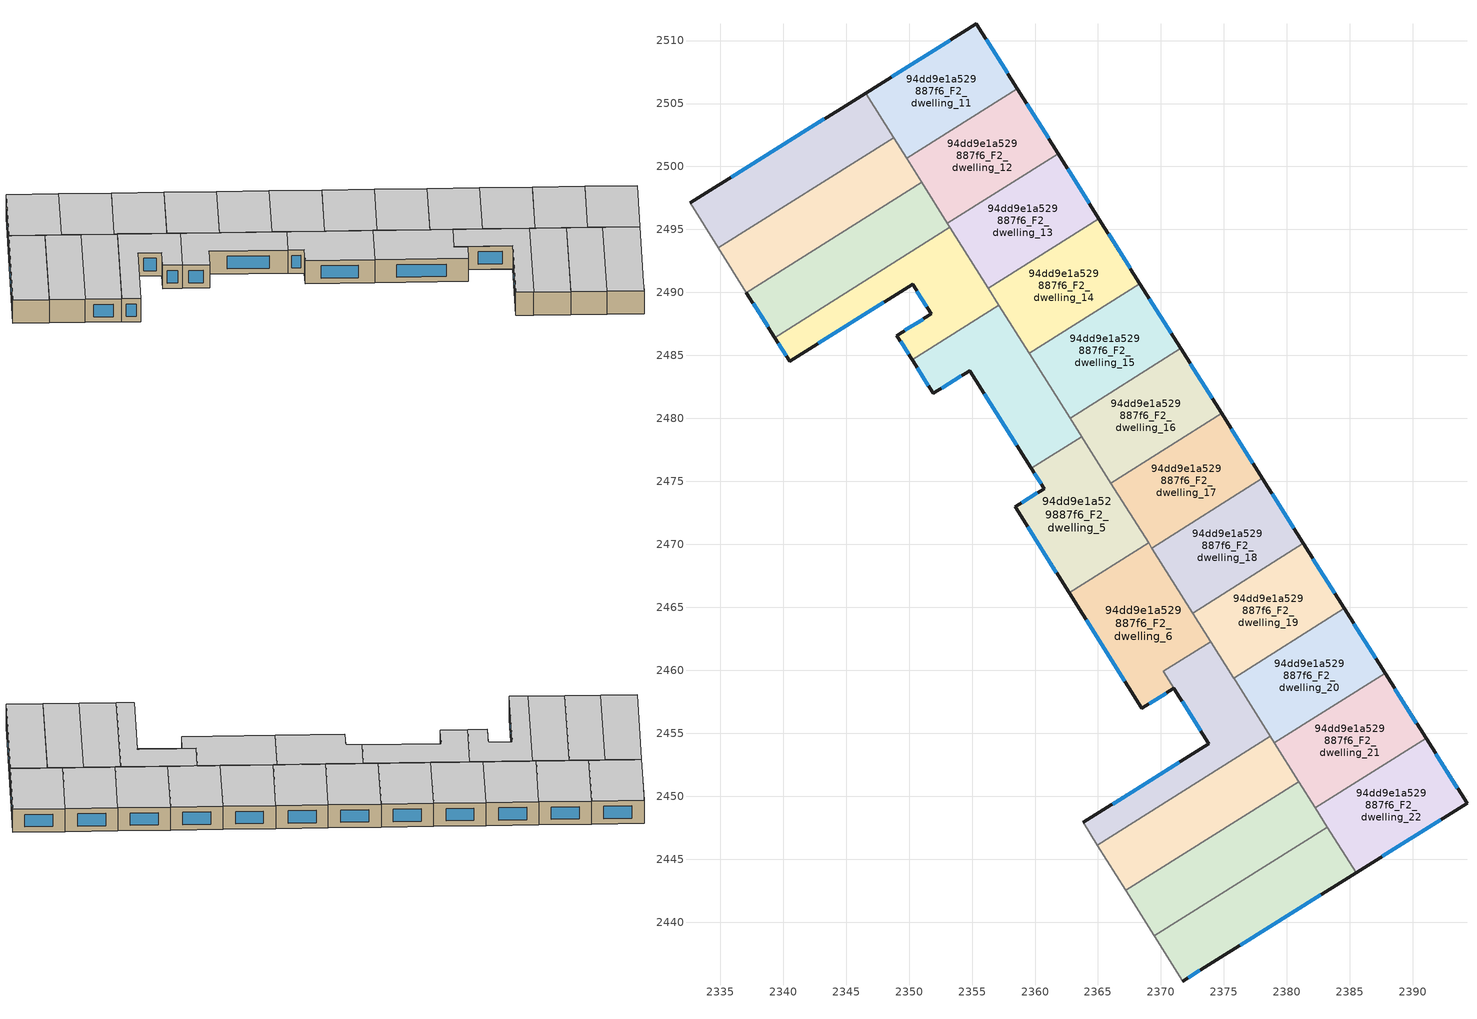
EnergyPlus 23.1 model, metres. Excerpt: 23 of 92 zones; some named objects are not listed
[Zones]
94dd9e1a529887f6_F2_dwelling_0
 floor to 94dd9e1a529887f6_F1_dwelling_0 (EU_floor_Construction): 2346.55,2505.82 2348.77,2502.29 2334.86,2493.53 2332.61,2497.11 z6
 wall outside (EU_wall_Construction): 2346.55,2505.82 2332.61,2497.11 z6:9
 wall to 94dd9e1a529887f6_F2_dwelling_1 (EU_wall_Construction): 2334.86,2493.53 2348.77,2502.29 z6:9
 wall adiabatic (EU_wall_Construction): 2332.61,2497.11 2334.86,2493.53 z6:9
 wall to 94dd9e1a529887f6_F2_dwelling_11 (EU_wall_Construction): 2348.77,2502.29 2346.55,2505.82 z6:9
 window (EU_Window_Construction): 2343.27,2503.77 2335.88,2499.15 z6.7:8.3
 ceiling to 94dd9e1a529887f6_F3_dwelling_0 (EU_floor_Construction): 2348.77,2502.29 2346.55,2505.82 2332.61,2497.11 2334.86,2493.53 z9
94dd9e1a529887f6_F2_dwelling_1
 floor to 94dd9e1a529887f6_F1_dwelling_1 (EU_floor_Construction): 2348.77,2502.29 2351.01,2498.73 2337.09,2489.98 2334.86,2493.53 z6
 wall to 94dd9e1a529887f6_F2_dwelling_2 (EU_wall_Construction): 2337.09,2489.98 2351.01,2498.73 z6:9
 wall adiabatic (EU_wall_Construction): 2334.86,2493.53 2337.09,2489.98 z6:9
 wall to 94dd9e1a529887f6_F2_dwelling_12 (EU_wall_Construction): 2351.01,2498.73 2349.8,2500.65 z6:9
 wall to 94dd9e1a529887f6_F2_dwelling_11 (EU_wall_Construction): 2349.8,2500.65 2348.77,2502.28 z6:9
 ceiling to 94dd9e1a529887f6_F3_dwelling_1 (EU_floor_Construction): 2351.01,2498.73 2348.77,2502.29 2334.86,2493.53 2337.09,2489.98 z9
94dd9e1a529887f6_F2_dwelling_10
 floor to 94dd9e1a529887f6_F1_dwelling_10 (EU_floor_Construction): 2383.21,2447.55 2385.49,2443.93 2373.47,2436.43 2371.74,2435.32 2369.48,2438.92 z6
 wall outside (EU_wall_Construction): 2371.74,2435.32 2373.47,2436.43 2385.49,2443.93 z6:9
 wall adiabatic (EU_wall_Construction): 2369.48,2438.92 2371.74,2435.32 z6:9
 wall to 94dd9e1a529887f6_F2_dwelling_9 (EU_wall_Construction): 2383.21,2447.55 2369.48,2438.92 z6:9
 wall to 94dd9e1a529887f6_F2_dwelling_22 (EU_wall_Construction): 2385.49,2443.93 2383.21,2447.55 z6:9
 window (EU_Window_Construction): 2376.29,2438.19 2382.67,2442.17 / 2372.15,2435.58 2373.07,2436.17 z6.7:8.3
 ceiling to 94dd9e1a529887f6_F3_dwelling_10 (EU_floor_Construction): 2385.49,2443.93 2383.21,2447.55 2369.48,2438.92 2371.74,2435.32 2373.47,2436.43 z9
94dd9e1a529887f6_F2_dwelling_11
 floor to 94dd9e1a529887f6_F1_dwelling_11 (EU_floor_Construction): 2355.35,2511.32 2358.59,2506.18 2349.8,2500.65 2346.55,2505.82 z6
 wall outside (EU_wall_Construction): 2358.59,2506.18 2355.35,2511.32 2346.55,2505.82 z6:9
 wall to 94dd9e1a529887f6_F2_dwelling_12 (EU_wall_Construction): 2349.8,2500.65 2358.59,2506.18 z6:9
 window (EU_Window_Construction): 2353.28,2510.03 2348.61,2507.11 / 2357.83,2507.39 2356.11,2510.11 z6.7:8.3
 ceiling to 94dd9e1a529887f6_F3_dwelling_11 (EU_floor_Construction): 2358.59,2506.18 2355.35,2511.32 2346.55,2505.82 2349.8,2500.65 z9
94dd9e1a529887f6_F2_dwelling_12
 floor to 94dd9e1a529887f6_F1_dwelling_12 (EU_floor_Construction): 2358.59,2506.18 2361.83,2501.02 2353.04,2495.49 2349.8,2500.65 z6
 wall outside (EU_wall_Construction): 2361.83,2501.02 2358.59,2506.18 z6:9
 wall to 94dd9e1a529887f6_F2_dwelling_13 (EU_wall_Construction): 2353.04,2495.49 2361.83,2501.02 z6:9
 wall to 94dd9e1a529887f6_F2_dwelling_2 (EU_wall_Construction): 2351.01,2498.73 2353.05,2495.49 z6:9
 window (EU_Window_Construction): 2361.07,2502.23 2359.35,2504.97 z6.7:8.3
 ceiling to 94dd9e1a529887f6_F3_dwelling_12 (EU_floor_Construction): 2361.83,2501.02 2358.59,2506.18 2349.8,2500.65 2353.04,2495.49 z9
94dd9e1a529887f6_F2_dwelling_13
 floor to 94dd9e1a529887f6_F1_dwelling_13 (EU_floor_Construction): 2361.83,2501.02 2365.08,2495.86 2356.29,2490.33 2353.04,2495.49 z6
 wall outside (EU_wall_Construction): 2365.08,2495.86 2361.83,2501.02 z6:9
 wall to 94dd9e1a529887f6_F2_dwelling_14 (EU_wall_Construction): 2356.29,2490.33 2365.08,2495.86 z6:9
 wall to 94dd9e1a529887f6_F2_dwelling_3 (EU_wall_Construction): 2353.24,2495.18 2356.29,2490.33 z6:9
 wall to 94dd9e1a529887f6_F2_dwelling_2 (EU_wall_Construction): 2353.05,2495.49 2353.24,2495.18 z6:9
 window (EU_Window_Construction): 2364.32,2497.07 2362.6,2499.81 z6.7:8.3
 ceiling to 94dd9e1a529887f6_F3_dwelling_13 (EU_floor_Construction): 2365.08,2495.86 2361.83,2501.02 2353.04,2495.49 2356.29,2490.33 z9
94dd9e1a529887f6_F2_dwelling_14
 floor to 94dd9e1a529887f6_F1_dwelling_14 (EU_floor_Construction): 2365.08,2495.86 2368.32,2490.71 2359.54,2485.17 2356.29,2490.33 z6
 wall outside (EU_wall_Construction): 2368.32,2490.71 2365.08,2495.86 z6:9
 wall to 94dd9e1a529887f6_F2_dwelling_15 (EU_wall_Construction): 2359.54,2485.17 2368.32,2490.71 z6:9
 wall to 94dd9e1a529887f6_F2_dwelling_4 (EU_wall_Construction): 2357.14,2488.99 2359.54,2485.17 z6:9
 wall to 94dd9e1a529887f6_F2_dwelling_3 (EU_wall_Construction): 2356.29,2490.33 2357.14,2488.99 z6:9
 window (EU_Window_Construction): 2367.56,2491.92 2365.84,2494.65 z6.7:8.3
 ceiling to 94dd9e1a529887f6_F3_dwelling_14 (EU_floor_Construction): 2368.32,2490.71 2365.08,2495.86 2356.29,2490.33 2359.54,2485.17 z9
94dd9e1a529887f6_F2_dwelling_15
 floor to 94dd9e1a529887f6_F1_dwelling_15 (EU_floor_Construction): 2368.32,2490.71 2371.57,2485.55 2362.78,2480.02 2359.54,2485.17 z6
 wall outside (EU_wall_Construction): 2371.57,2485.55 2368.32,2490.71 z6:9
 wall to 94dd9e1a529887f6_F2_dwelling_16 (EU_wall_Construction): 2362.78,2480.02 2371.57,2485.55 z6:9
 wall to 94dd9e1a529887f6_F2_dwelling_4 (EU_wall_Construction): 2359.54,2485.17 2362.78,2480.02 z6:9
 window (EU_Window_Construction): 2370.81,2486.76 2369.09,2489.5 z6.7:8.3
 ceiling to 94dd9e1a529887f6_F3_dwelling_15 (EU_floor_Construction): 2371.57,2485.55 2368.32,2490.71 2359.54,2485.17 2362.78,2480.02 z9
94dd9e1a529887f6_F2_dwelling_16
 floor to 94dd9e1a529887f6_F1_dwelling_16 (EU_floor_Construction): 2371.57,2485.55 2374.82,2480.39 2366.03,2474.86 2362.78,2480.02 z6
 wall outside (EU_wall_Construction): 2374.82,2480.39 2371.57,2485.55 z6:9
 wall to 94dd9e1a529887f6_F2_dwelling_17 (EU_wall_Construction): 2366.03,2474.86 2374.82,2480.39 z6:9
 wall to 94dd9e1a529887f6_F2_dwelling_5 (EU_wall_Construction): 2363.7,2478.55 2366.03,2474.86 z6:9
 wall to 94dd9e1a529887f6_F2_dwelling_4 (EU_wall_Construction): 2362.78,2480.02 2363.7,2478.55 z6:9
 window (EU_Window_Construction): 2374.05,2481.6 2372.33,2484.34 z6.7:8.3
 ceiling to 94dd9e1a529887f6_F3_dwelling_16 (EU_floor_Construction): 2374.82,2480.39 2371.57,2485.55 2362.78,2480.02 2366.03,2474.86 z9
94dd9e1a529887f6_F2_dwelling_17
 floor to 94dd9e1a529887f6_F1_dwelling_17 (EU_floor_Construction): 2374.82,2480.39 2378.06,2475.23 2369.27,2469.7 2366.03,2474.86 z6
 wall outside (EU_wall_Construction): 2378.06,2475.23 2374.82,2480.39 z6:9
 wall to 94dd9e1a529887f6_F2_dwelling_18 (EU_wall_Construction): 2369.27,2469.7 2378.06,2475.23 z6:9
 wall to 94dd9e1a529887f6_F2_dwelling_6 (EU_wall_Construction): 2369.01,2470.12 2369.27,2469.7 z6:9
 wall to 94dd9e1a529887f6_F2_dwelling_5 (EU_wall_Construction): 2366.03,2474.86 2369.01,2470.12 z6:9
 window (EU_Window_Construction): 2377.3,2476.44 2375.58,2479.18 z6.7:8.3
 ceiling to 94dd9e1a529887f6_F3_dwelling_17 (EU_floor_Construction): 2378.06,2475.23 2374.82,2480.39 2366.03,2474.86 2369.27,2469.7 z9
94dd9e1a529887f6_F2_dwelling_18
 floor to 94dd9e1a529887f6_F1_dwelling_18 (EU_floor_Construction): 2378.06,2475.23 2381.31,2470.08 2372.52,2464.55 2369.27,2469.7 z6
 wall outside (EU_wall_Construction): 2381.31,2470.08 2378.06,2475.23 z6:9
 wall to 94dd9e1a529887f6_F2_dwelling_19 (EU_wall_Construction): 2372.52,2464.55 2381.31,2470.08 z6:9
 wall to 94dd9e1a529887f6_F2_dwelling_6 (EU_wall_Construction): 2369.27,2469.7 2372.52,2464.55 z6:9
 window (EU_Window_Construction): 2380.54,2471.29 2378.82,2474.02 z6.7:8.3
 ceiling to 94dd9e1a529887f6_F3_dwelling_18 (EU_floor_Construction): 2381.31,2470.08 2378.06,2475.23 2369.27,2469.7 2372.52,2464.55 z9
94dd9e1a529887f6_F2_dwelling_19
 floor to 94dd9e1a529887f6_F1_dwelling_19 (EU_floor_Construction): 2381.31,2470.08 2384.55,2464.92 2375.76,2459.39 2372.52,2464.55 z6
 wall outside (EU_wall_Construction): 2384.55,2464.92 2381.31,2470.08 z6:9
 wall to 94dd9e1a529887f6_F2_dwelling_20 (EU_wall_Construction): 2375.76,2459.39 2384.55,2464.92 z6:9
 wall to 94dd9e1a529887f6_F2_dwelling_7 (EU_wall_Construction): 2373.95,2462.27 2375.76,2459.39 z6:9
 wall to 94dd9e1a529887f6_F2_dwelling_6 (EU_wall_Construction): 2372.52,2464.55 2373.95,2462.27 z6:9
 window (EU_Window_Construction): 2383.79,2466.13 2382.07,2468.87 z6.7:8.3
 ceiling to 94dd9e1a529887f6_F3_dwelling_19 (EU_floor_Construction): 2384.55,2464.92 2381.31,2470.08 2372.52,2464.55 2375.76,2459.39 z9
94dd9e1a529887f6_F2_dwelling_2
 floor to 94dd9e1a529887f6_F1_dwelling_2 (EU_floor_Construction): 2351.01,2498.73 2353.24,2495.18 2339.33,2486.42 2337.09,2489.98 z6
 wall outside (EU_wall_Construction): 2337.09,2489.98 2339.33,2486.42 z6:9
 wall to 94dd9e1a529887f6_F2_dwelling_3 (EU_wall_Construction): 2339.33,2486.42 2353.24,2495.18 z6:9
 window (EU_Window_Construction): 2337.62,2489.14 2338.8,2487.26 z6.7:8.3
 ceiling to 94dd9e1a529887f6_F3_dwelling_2 (EU_floor_Construction): 2353.24,2495.18 2351.01,2498.73 2337.09,2489.98 2339.33,2486.42 z9
94dd9e1a529887f6_F2_dwelling_20
 floor to 94dd9e1a529887f6_F1_dwelling_20 (EU_floor_Construction): 2384.55,2464.92 2387.8,2459.76 2379.01,2454.23 2375.76,2459.39 z6
 wall outside (EU_wall_Construction): 2387.8,2459.76 2384.55,2464.92 z6:9
 wall to 94dd9e1a529887f6_F2_dwelling_21 (EU_wall_Construction): 2379.01,2454.23 2387.8,2459.76 z6:9
 wall to 94dd9e1a529887f6_F2_dwelling_8 (EU_wall_Construction): 2378.68,2454.76 2379.01,2454.23 z6:9
 wall to 94dd9e1a529887f6_F2_dwelling_7 (EU_wall_Construction): 2375.76,2459.39 2378.68,2454.76 z6:9
 window (EU_Window_Construction): 2387.03,2460.97 2385.31,2463.71 z6.7:8.3
 ceiling to 94dd9e1a529887f6_F3_dwelling_20 (EU_floor_Construction): 2387.8,2459.76 2384.55,2464.92 2375.76,2459.39 2379.01,2454.23 z9
94dd9e1a529887f6_F2_dwelling_21
 floor to 94dd9e1a529887f6_F1_dwelling_21 (EU_floor_Construction): 2387.8,2459.76 2391.04,2454.61 2382.25,2449.07 2379.01,2454.23 z6
 wall outside (EU_wall_Construction): 2391.04,2454.61 2387.8,2459.76 z6:9
 wall to 94dd9e1a529887f6_F2_dwelling_22 (EU_wall_Construction): 2382.25,2449.07 2391.04,2454.61 z6:9
 wall to 94dd9e1a529887f6_F2_dwelling_9 (EU_wall_Construction): 2380.94,2451.16 2382.25,2449.07 z6:9
 wall to 94dd9e1a529887f6_F2_dwelling_8 (EU_wall_Construction): 2379.01,2454.23 2380.94,2451.16 z6:9
 window (EU_Window_Construction): 2390.28,2455.82 2388.56,2458.55 z6.7:8.3
 ceiling to 94dd9e1a529887f6_F3_dwelling_21 (EU_floor_Construction): 2391.04,2454.61 2387.8,2459.76 2379.01,2454.23 2382.25,2449.07 z9
94dd9e1a529887f6_F2_dwelling_22
 floor to 94dd9e1a529887f6_F1_dwelling_22 (EU_floor_Construction): 2391.04,2454.61 2394.3,2449.43 2385.49,2443.93 2382.25,2449.07 z6
 wall outside (EU_wall_Construction): 2385.49,2443.93 2394.3,2449.43 2391.04,2454.61 z6:9
 wall to 94dd9e1a529887f6_F2_dwelling_9 (EU_wall_Construction): 2382.25,2449.07 2383.21,2447.55 z6:9
 window (EU_Window_Construction): 2393.53,2450.65 2391.81,2453.39 / 2387.56,2445.22 2392.23,2448.14 z6.7:8.3
 ceiling to 94dd9e1a529887f6_F3_dwelling_22 (EU_floor_Construction): 2394.3,2449.43 2391.04,2454.61 2382.25,2449.07 2385.49,2443.93 z9
94dd9e1a529887f6_F2_dwelling_3
 floor to 94dd9e1a529887f6_F1_dwelling_3 (EU_floor_Construction): 2353.24,2495.18 2357.14,2488.99 2350.25,2484.66 2349.04,2486.58 2351.76,2488.29 2350.28,2490.65 2340.51,2484.54 2339.33,2486.42 z6
 wall outside (EU_wall_Construction): 2339.33,2486.42 2340.51,2484.54 2350.28,2490.65 2351.76,2488.29 2349.04,2486.58 2350.25,2484.66 z6:9
 wall to 94dd9e1a529887f6_F2_dwelling_4 (EU_wall_Construction): 2350.25,2484.66 2357.14,2488.99 z6:9
 window (EU_Window_Construction): 2342.8,2485.98 2347.98,2489.22 / 2339.61,2485.98 2340.23,2484.99 / 2349.32,2486.13 2349.96,2485.11 / 2351.12,2487.89 2349.68,2486.98 / 2350.62,2490.1 2351.41,2488.85 z6.7:8.3
 ceiling to 94dd9e1a529887f6_F3_dwelling_3 (EU_floor_Construction): 2357.14,2488.99 2353.24,2495.18 2339.33,2486.42 2340.51,2484.54 2350.28,2490.65 2351.76,2488.29 2349.04,2486.58 2350.25,2484.66 z9
94dd9e1a529887f6_F2_dwelling_4
 floor to 94dd9e1a529887f6_F1_dwelling_4 (EU_floor_Construction): 2357.14,2488.99 2363.7,2478.55 2359.71,2476.04 2354.83,2483.79 2351.93,2481.98 2350.25,2484.66 z6
 wall outside (EU_wall_Construction): 2350.25,2484.66 2351.93,2481.98 2354.83,2483.79 2359.71,2476.04 z6:9
 wall to 94dd9e1a529887f6_F2_dwelling_5 (EU_wall_Construction): 2359.71,2476.04 2363.7,2478.55 z6:9
 window (EU_Window_Construction): 2355.97,2481.97 2358.56,2477.86 / 2352.61,2482.41 2354.15,2483.37 / 2350.64,2484.03 2351.53,2482.61 z6.7:8.3
 ceiling to 94dd9e1a529887f6_F3_dwelling_4 (EU_floor_Construction): 2363.7,2478.55 2357.14,2488.99 2350.25,2484.66 2351.93,2481.98 2354.83,2483.79 2359.71,2476.04 z9
94dd9e1a529887f6_F2_dwelling_5
 floor to 94dd9e1a529887f6_F1_dwelling_5 (EU_floor_Construction): 2363.7,2478.55 2369.01,2470.12 2362.71,2466.15 2358.41,2472.98 2360.72,2474.43 2359.71,2476.04 z6
 wall outside (EU_wall_Construction): 2359.71,2476.04 2360.72,2474.43 2358.41,2472.98 2362.71,2466.15 z6:9
 wall to 94dd9e1a529887f6_F2_dwelling_6 (EU_wall_Construction): 2362.71,2466.15 2369.01,2470.12 z6:9
 window (EU_Window_Construction): 2359.42,2471.38 2361.7,2467.76 / 2360.18,2474.09 2358.95,2473.32 / 2359.95,2475.66 2360.48,2474.8 z6.7:8.3
 ceiling to 94dd9e1a529887f6_F3_dwelling_5 (EU_floor_Construction): 2369.01,2470.12 2363.7,2478.55 2359.71,2476.04 2360.72,2474.43 2358.41,2472.98 2362.71,2466.15 z9
94dd9e1a529887f6_F2_dwelling_6
 floor to 94dd9e1a529887f6_F1_dwelling_6 (EU_floor_Construction): 2369.01,2470.12 2373.95,2462.27 2370.19,2459.91 2373.79,2454.16 2373.79,2454.15 2371.02,2458.57 2368.48,2456.98 2362.71,2466.15 z6
 wall outside (EU_wall_Construction): 2362.71,2466.15 2368.48,2456.98 2371.02,2458.57 2373.79,2454.15 z6:9; 2373.79,2454.15,9 2373.79,2454.15,6 2373.79,2454.16,6
 wall to 94dd9e1a529887f6_F2_dwelling_7 (EU_wall_Construction): 2373.79,2454.16 2370.19,2459.91 2373.95,2462.27 z6:9
 window (EU_Window_Construction): 2371.67,2457.53 2373.14,2455.19 / 2369.08,2457.35 2370.43,2458.2 / 2364.06,2464 2367.13,2459.13 z6.7:8.3
 ceiling to 94dd9e1a529887f6_F3_dwelling_6 (EU_floor_Construction): 2373.79,2454.16 2370.19,2459.91 2373.95,2462.27 2369.01,2470.12 2362.71,2466.15 2368.48,2456.98 2371.02,2458.57 2373.79,2454.15 z9
94dd9e1a529887f6_F2_dwelling_7
 floor to 94dd9e1a529887f6_F1_dwelling_7 (EU_floor_Construction): 2373.95,2462.27 2378.68,2454.76 2364.95,2446.12 2363.82,2447.92 2373.79,2454.16 2370.19,2459.91 z6
 wall outside (EU_wall_Construction): 2373.79,2454.15 2363.82,2447.92 z6:9
 wall to 94dd9e1a529887f6_F2_dwelling_8 (EU_wall_Construction): 2364.95,2446.12 2378.68,2454.76 z6:9
 wall adiabatic (EU_wall_Construction): 2363.82,2447.92 2364.95,2446.12 z6:9
 window (EU_Window_Construction): 2371.45,2452.69 2366.16,2449.38 z6.7:8.3
 ceiling to 94dd9e1a529887f6_F3_dwelling_7 (EU_floor_Construction): 2378.68,2454.76 2373.95,2462.27 2370.19,2459.91 2373.79,2454.16 2363.82,2447.92 2364.95,2446.12 z9
94dd9e1a529887f6_F2_dwelling_8
 floor to 94dd9e1a529887f6_F1_dwelling_8 (EU_floor_Construction): 2378.68,2454.76 2380.94,2451.16 2367.22,2442.52 2364.95,2446.12 z6
 wall to 94dd9e1a529887f6_F2_dwelling_9 (EU_wall_Construction): 2367.22,2442.52 2380.94,2451.16 z6:9
 wall adiabatic (EU_wall_Construction): 2364.95,2446.12 2367.22,2442.52 z6:9
 ceiling to 94dd9e1a529887f6_F3_dwelling_8 (EU_floor_Construction): 2380.94,2451.16 2378.68,2454.76 2364.95,2446.12 2367.22,2442.52 z9
94dd9e1a529887f6_F2_dwelling_9
 floor to 94dd9e1a529887f6_F1_dwelling_9 (EU_floor_Construction): 2380.94,2451.16 2383.21,2447.55 2369.48,2438.92 2367.22,2442.52 z6
 wall adiabatic (EU_wall_Construction): 2367.22,2442.52 2369.48,2438.92 z6:9
 ceiling to 94dd9e1a529887f6_F3_dwelling_9 (EU_floor_Construction): 2383.21,2447.55 2380.94,2451.16 2367.22,2442.52 2369.48,2438.92 z9
[Building]
EU S2 Campaign: North Axis=0; Terrain=City; Solar Distribution=FullExterior
[Site:Location]
Budapest.Ferenc.Liszt.Intl.AP: Latitude=47.437; Longitude=19.256; Time Zone=1; Elevation=185
[SizingPeriod:WeatherFileDays]
AnnualSizingPeriod: Begin Month=1; Begin Day of Month=1; End Month=12; End Day of Month=31; Day of Week for Start Day=Monday; Use Weather File Daylight Saving Period=No; Use Weather File Rain and Snow Indicators=No
[MATERIAL]
EU_InternalMass_Material: Roughness=MediumRough; Thickness=0.1; Conductivity=1; Density=1800; Specific Heat=900; Thermal Absorptance=0.9; Solar Absorptance=0.7; Visible Absorptance=0.7
[MATERIAL:NOMASS] Roughness=MediumRough; Thermal Absorptance=0.9; Solar Absorptance=0.7; Visible Absorptance=0.7
Name | Thermal Resistance
EU_wall_NoMass | 0.832559
EU_floor_NoMass | 0.872794
[WINDOWMATERIAL:SIMPLEGLAZINGSYSTEM]
EU_Window_SimpleGlazing: UFactor=2.79869; Solar Heat Gain Coefficient=0.75; Visible Transmittance=0.75
[CONSTRUCTION]
EU_wall_Construction: EU_wall_NoMass
EU_floor_Construction: EU_floor_NoMass
EU_Window_Construction: EU_Window_SimpleGlazing
EU_InternalMass_Construction: EU_InternalMass_Material
[ZONE] Type=1; Multiplier=1; Ceiling Height=autocalculate; Floor Area=autocalculate; Part of Total Floor Area=Yes
Name | Volume
94dd9e1a529887f6_F2_dwelling_0 | 207.05
94dd9e1a529887f6_F2_dwelling_1 | 207.094
94dd9e1a529887f6_F2_dwelling_10 | 207.041
94dd9e1a529887f6_F2_dwelling_11 | 189.806
94dd9e1a529887f6_F2_dwelling_12; 94dd9e1a529887f6_F2_dwelling_13; 94dd9e1a529887f6_F2_dwelling_14; 94dd9e1a529887f6_F2_dwelling_18; 94dd9e1a529887f6_F2_dwelling_20; 94dd9e1a529887f6_F2_dwelling_21 | 189.828
94dd9e1a529887f6_F2_dwelling_15 | 189.785
94dd9e1a529887f6_F2_dwelling_16 | 189.836
94dd9e1a529887f6_F2_dwelling_17 | 189.809
94dd9e1a529887f6_F2_dwelling_19 | 189.819
94dd9e1a529887f6_F2_dwelling_2 | 207.069
94dd9e1a529887f6_F2_dwelling_22 | 189.812
94dd9e1a529887f6_F2_dwelling_3 | 207.04
94dd9e1a529887f6_F2_dwelling_4 | 207.059
94dd9e1a529887f6_F2_dwelling_5 | 207.07
94dd9e1a529887f6_F2_dwelling_6 | 221.324
94dd9e1a529887f6_F2_dwelling_7 | 192.786
94dd9e1a529887f6_F2_dwelling_8 | 207.08
94dd9e1a529887f6_F2_dwelling_9 | 207.063
[INTERNALMASS] Construction=EU_InternalMass_Construction
Name | Zone or ZoneList | Surface Area
94dd9e1a529887f6_F2_dwelling_0_EU_InternalMass | 94dd9e1a529887f6_F2_dwelling_0 | 69.0164
94dd9e1a529887f6_F2_dwelling_1_EU_InternalMass | 94dd9e1a529887f6_F2_dwelling_1 | 69.0314
94dd9e1a529887f6_F2_dwelling_2_EU_InternalMass | 94dd9e1a529887f6_F2_dwelling_2 | 69.023
94dd9e1a529887f6_F2_dwelling_3_EU_InternalMass | 94dd9e1a529887f6_F2_dwelling_3 | 69.013
94dd9e1a529887f6_F2_dwelling_4_EU_InternalMass | 94dd9e1a529887f6_F2_dwelling_4 | 69.0197
94dd9e1a529887f6_F2_dwelling_5_EU_InternalMass | 94dd9e1a529887f6_F2_dwelling_5 | 69.0231
94dd9e1a529887f6_F2_dwelling_6_EU_InternalMass | 94dd9e1a529887f6_F2_dwelling_6 | 73.7763
94dd9e1a529887f6_F2_dwelling_7_EU_InternalMass | 94dd9e1a529887f6_F2_dwelling_7 | 64.2572
94dd9e1a529887f6_F2_dwelling_8_EU_InternalMass | 94dd9e1a529887f6_F2_dwelling_8 | 69.0266
94dd9e1a529887f6_F2_dwelling_9_EU_InternalMass | 94dd9e1a529887f6_F2_dwelling_9 | 69.0209
94dd9e1a529887f6_F2_dwelling_10_EU_InternalMass | 94dd9e1a529887f6_F2_dwelling_10 | 69.0137
94dd9e1a529887f6_F2_dwelling_11_EU_InternalMass | 94dd9e1a529887f6_F2_dwelling_11 | 63.2688
94dd9e1a529887f6_F2_dwelling_12_EU_InternalMass | 94dd9e1a529887f6_F2_dwelling_12 | 63.2759
94dd9e1a529887f6_F2_dwelling_13_EU_InternalMass | 94dd9e1a529887f6_F2_dwelling_13 | 63.2759
94dd9e1a529887f6_F2_dwelling_14_EU_InternalMass | 94dd9e1a529887f6_F2_dwelling_14 | 63.2759
94dd9e1a529887f6_F2_dwelling_15_EU_InternalMass | 94dd9e1a529887f6_F2_dwelling_15 | 63.2618
94dd9e1a529887f6_F2_dwelling_16_EU_InternalMass | 94dd9e1a529887f6_F2_dwelling_16 | 63.2787
94dd9e1a529887f6_F2_dwelling_17_EU_InternalMass | 94dd9e1a529887f6_F2_dwelling_17 | 63.2699
94dd9e1a529887f6_F2_dwelling_18_EU_InternalMass | 94dd9e1a529887f6_F2_dwelling_18 | 63.2759
94dd9e1a529887f6_F2_dwelling_19_EU_InternalMass | 94dd9e1a529887f6_F2_dwelling_19 | 63.273
94dd9e1a529887f6_F2_dwelling_20_EU_InternalMass | 94dd9e1a529887f6_F2_dwelling_20 | 63.2759
94dd9e1a529887f6_F2_dwelling_21_EU_InternalMass | 94dd9e1a529887f6_F2_dwelling_21 | 63.2759
94dd9e1a529887f6_F2_dwelling_22_EU_InternalMass | 94dd9e1a529887f6_F2_dwelling_22 | 63.2707
[OTHEREQUIPMENT] Fuel Type=Electricity; Design Level Calculation Method=Watts/Area; Power per Zone Floor Area=1; Fraction Latent=0; Fraction Radiant=0; Fraction Lost=0; Carbon Dioxide Generation Rate=0; EndUse Subcategory=EU_Step8_InternalGains
Name | Zone or ZoneList or Space or SpaceList | Schedule
EU_Step8_InternalGain_94dd9e1a529887f6_F2_dwelling_0_f000 | 94dd9e1a529887f6_F2_dwelling_0 | EU_Step8_GainSchedule_94dd9e1a529887f6_F2_dwelling_0_f000
EU_Step8_InternalGain_94dd9e1a529887f6_F2_dwelling_1_f000 | 94dd9e1a529887f6_F2_dwelling_1 | EU_Step8_GainSchedule_94dd9e1a529887f6_F2_dwelling_1_f000
EU_Step8_InternalGain_94dd9e1a529887f6_F2_dwelling_2_f000 | 94dd9e1a529887f6_F2_dwelling_2 | EU_Step8_GainSchedule_94dd9e1a529887f6_F2_dwelling_2_f000
EU_Step8_InternalGain_94dd9e1a529887f6_F2_dwelling_3_f000 | 94dd9e1a529887f6_F2_dwelling_3 | EU_Step8_GainSchedule_94dd9e1a529887f6_F2_dwelling_3_f000
EU_Step8_InternalGain_94dd9e1a529887f6_F2_dwelling_4_f000 | 94dd9e1a529887f6_F2_dwelling_4 | EU_Step8_GainSchedule_94dd9e1a529887f6_F2_dwelling_4_f000
EU_Step8_InternalGain_94dd9e1a529887f6_F2_dwelling_5_f000 | 94dd9e1a529887f6_F2_dwelling_5 | EU_Step8_GainSchedule_94dd9e1a529887f6_F2_dwelling_5_f000
EU_Step8_InternalGain_94dd9e1a529887f6_F2_dwelling_6_f000 | 94dd9e1a529887f6_F2_dwelling_6 | EU_Step8_GainSchedule_94dd9e1a529887f6_F2_dwelling_6_f000
EU_Step8_InternalGain_94dd9e1a529887f6_F2_dwelling_7_f000 | 94dd9e1a529887f6_F2_dwelling_7 | EU_Step8_GainSchedule_94dd9e1a529887f6_F2_dwelling_7_f000
EU_Step8_InternalGain_94dd9e1a529887f6_F2_dwelling_8_f000 | 94dd9e1a529887f6_F2_dwelling_8 | EU_Step8_GainSchedule_94dd9e1a529887f6_F2_dwelling_8_f000
EU_Step8_InternalGain_94dd9e1a529887f6_F2_dwelling_9_f000 | 94dd9e1a529887f6_F2_dwelling_9 | EU_Step8_GainSchedule_94dd9e1a529887f6_F2_dwelling_9_f000
EU_Step8_InternalGain_94dd9e1a529887f6_F2_dwelling_10_f000 | 94dd9e1a529887f6_F2_dwelling_10 | EU_Step8_GainSchedule_94dd9e1a529887f6_F2_dwelling_10_f000
EU_Step8_InternalGain_94dd9e1a529887f6_F2_dwelling_11_f000 | 94dd9e1a529887f6_F2_dwelling_11 | EU_Step8_GainSchedule_94dd9e1a529887f6_F2_dwelling_11_f000
EU_Step8_InternalGain_94dd9e1a529887f6_F2_dwelling_12_f000 | 94dd9e1a529887f6_F2_dwelling_12 | EU_Step8_GainSchedule_94dd9e1a529887f6_F2_dwelling_12_f000
EU_Step8_InternalGain_94dd9e1a529887f6_F2_dwelling_13_f000 | 94dd9e1a529887f6_F2_dwelling_13 | EU_Step8_GainSchedule_94dd9e1a529887f6_F2_dwelling_13_f000
EU_Step8_InternalGain_94dd9e1a529887f6_F2_dwelling_14_f000 | 94dd9e1a529887f6_F2_dwelling_14 | EU_Step8_GainSchedule_94dd9e1a529887f6_F2_dwelling_14_f000
EU_Step8_InternalGain_94dd9e1a529887f6_F2_dwelling_15_f000 | 94dd9e1a529887f6_F2_dwelling_15 | EU_Step8_GainSchedule_94dd9e1a529887f6_F2_dwelling_15_f000
EU_Step8_InternalGain_94dd9e1a529887f6_F2_dwelling_16_f000 | 94dd9e1a529887f6_F2_dwelling_16 | EU_Step8_GainSchedule_94dd9e1a529887f6_F2_dwelling_16_f000
EU_Step8_InternalGain_94dd9e1a529887f6_F2_dwelling_17_f000 | 94dd9e1a529887f6_F2_dwelling_17 | EU_Step8_GainSchedule_94dd9e1a529887f6_F2_dwelling_17_f000
EU_Step8_InternalGain_94dd9e1a529887f6_F2_dwelling_18_f000 | 94dd9e1a529887f6_F2_dwelling_18 | EU_Step8_GainSchedule_94dd9e1a529887f6_F2_dwelling_18_f000
EU_Step8_InternalGain_94dd9e1a529887f6_F2_dwelling_19_f000 | 94dd9e1a529887f6_F2_dwelling_19 | EU_Step8_GainSchedule_94dd9e1a529887f6_F2_dwelling_19_f000
EU_Step8_InternalGain_94dd9e1a529887f6_F2_dwelling_20_f000 | 94dd9e1a529887f6_F2_dwelling_20 | EU_Step8_GainSchedule_94dd9e1a529887f6_F2_dwelling_20_f000
EU_Step8_InternalGain_94dd9e1a529887f6_F2_dwelling_21_f000 | 94dd9e1a529887f6_F2_dwelling_21 | EU_Step8_GainSchedule_94dd9e1a529887f6_F2_dwelling_21_f000
EU_Step8_InternalGain_94dd9e1a529887f6_F2_dwelling_22_f000 | 94dd9e1a529887f6_F2_dwelling_22 | EU_Step8_GainSchedule_94dd9e1a529887f6_F2_dwelling_22_f000
[ZONEVENTILATION:DESIGNFLOWRATE] Schedule=EU_AlwaysOn; Design Flow Rate Calculation Method=AirChanges/Hour; Air Changes per Hour=0.475469; Ventilation Type=Natural; Fan Pressure Rise=0; Fan Total Efficiency=1; Constant Term Coefficient=1; Temperature Term Coefficient=0; Velocity Term Coefficient=0; Velocity Squared Term Coefficient=0; Minimum Indoor Temperature=-100; Maximum Indoor Temperature=100; Delta Temperature=-100; Minimum Outdoor Temperature=-100; Maximum Outdoor Temperature=100; Maximum Wind Speed=40
Name | Zone or ZoneList or Space or SpaceList
EU_ConstantAir_94dd9e1a529887f6_F2_dwelling_0 | 94dd9e1a529887f6_F2_dwelling_0
EU_ConstantAir_94dd9e1a529887f6_F2_dwelling_1 | 94dd9e1a529887f6_F2_dwelling_1
EU_ConstantAir_94dd9e1a529887f6_F2_dwelling_2 | 94dd9e1a529887f6_F2_dwelling_2
EU_ConstantAir_94dd9e1a529887f6_F2_dwelling_3 | 94dd9e1a529887f6_F2_dwelling_3
EU_ConstantAir_94dd9e1a529887f6_F2_dwelling_4 | 94dd9e1a529887f6_F2_dwelling_4
EU_ConstantAir_94dd9e1a529887f6_F2_dwelling_5 | 94dd9e1a529887f6_F2_dwelling_5
EU_ConstantAir_94dd9e1a529887f6_F2_dwelling_6 | 94dd9e1a529887f6_F2_dwelling_6
EU_ConstantAir_94dd9e1a529887f6_F2_dwelling_7 | 94dd9e1a529887f6_F2_dwelling_7
EU_ConstantAir_94dd9e1a529887f6_F2_dwelling_8 | 94dd9e1a529887f6_F2_dwelling_8
EU_ConstantAir_94dd9e1a529887f6_F2_dwelling_9 | 94dd9e1a529887f6_F2_dwelling_9
EU_ConstantAir_94dd9e1a529887f6_F2_dwelling_10 | 94dd9e1a529887f6_F2_dwelling_10
EU_ConstantAir_94dd9e1a529887f6_F2_dwelling_11 | 94dd9e1a529887f6_F2_dwelling_11
EU_ConstantAir_94dd9e1a529887f6_F2_dwelling_12 | 94dd9e1a529887f6_F2_dwelling_12
EU_ConstantAir_94dd9e1a529887f6_F2_dwelling_13 | 94dd9e1a529887f6_F2_dwelling_13
EU_ConstantAir_94dd9e1a529887f6_F2_dwelling_14 | 94dd9e1a529887f6_F2_dwelling_14
EU_ConstantAir_94dd9e1a529887f6_F2_dwelling_15 | 94dd9e1a529887f6_F2_dwelling_15
EU_ConstantAir_94dd9e1a529887f6_F2_dwelling_16 | 94dd9e1a529887f6_F2_dwelling_16
EU_ConstantAir_94dd9e1a529887f6_F2_dwelling_17 | 94dd9e1a529887f6_F2_dwelling_17
EU_ConstantAir_94dd9e1a529887f6_F2_dwelling_18 | 94dd9e1a529887f6_F2_dwelling_18
EU_ConstantAir_94dd9e1a529887f6_F2_dwelling_19 | 94dd9e1a529887f6_F2_dwelling_19
EU_ConstantAir_94dd9e1a529887f6_F2_dwelling_20 | 94dd9e1a529887f6_F2_dwelling_20
EU_ConstantAir_94dd9e1a529887f6_F2_dwelling_21 | 94dd9e1a529887f6_F2_dwelling_21
EU_ConstantAir_94dd9e1a529887f6_F2_dwelling_22 | 94dd9e1a529887f6_F2_dwelling_22
[HVACTEMPLATE:ZONE:IDEALLOADSAIRSYSTEM] System Availability Schedule=EU_AlwaysOn; Maximum Heating Supply Air Temperature=50; Minimum Cooling Supply Air Temperature=13; Maximum Heating Supply Air Humidity Ratio=0.0156; Minimum Cooling Supply Air Humidity Ratio=0.0077; Heating Limit=NoLimit; Cooling Limit=NoLimit; Heating Availability Schedule=EU_AlwaysOn; Cooling Availability Schedule=EU_CoolingOff; Dehumidification Control Type=ConstantSensibleHeatRatio; Cooling Sensible Heat Ratio=0.7; Dehumidification Setpoint=60; Humidification Control Type=None; Humidification Setpoint=30; Outdoor Air Method=None; Outdoor Air Flow Rate per Person=0.00944; Outdoor Air Flow Rate per Zone Floor Area=0; Outdoor Air Flow Rate per Zone=0; Demand Controlled Ventilation Type=None; Outdoor Air Economizer Type=NoEconomizer; Heat Recovery Type=None; Sensible Heat Recovery Effectiveness=0.7; Latent Heat Recovery Effectiveness=0.65
Name | Template Thermostat
94dd9e1a529887f6_F2_dwelling_0 | EU_HeatOnly_94dd9e1a529887f6_F2_dwelling_0
94dd9e1a529887f6_F2_dwelling_1 | EU_HeatOnly_94dd9e1a529887f6_F2_dwelling_1
94dd9e1a529887f6_F2_dwelling_2 | EU_HeatOnly_94dd9e1a529887f6_F2_dwelling_2
94dd9e1a529887f6_F2_dwelling_3 | EU_HeatOnly_94dd9e1a529887f6_F2_dwelling_3
94dd9e1a529887f6_F2_dwelling_4 | EU_HeatOnly_94dd9e1a529887f6_F2_dwelling_4
94dd9e1a529887f6_F2_dwelling_5 | EU_HeatOnly_94dd9e1a529887f6_F2_dwelling_5
94dd9e1a529887f6_F2_dwelling_6 | EU_HeatOnly_94dd9e1a529887f6_F2_dwelling_6
94dd9e1a529887f6_F2_dwelling_7 | EU_HeatOnly_94dd9e1a529887f6_F2_dwelling_7
94dd9e1a529887f6_F2_dwelling_8 | EU_HeatOnly_94dd9e1a529887f6_F2_dwelling_8
94dd9e1a529887f6_F2_dwelling_9 | EU_HeatOnly_94dd9e1a529887f6_F2_dwelling_9
94dd9e1a529887f6_F2_dwelling_10 | EU_HeatOnly_94dd9e1a529887f6_F2_dwelling_10
94dd9e1a529887f6_F2_dwelling_11 | EU_HeatOnly_94dd9e1a529887f6_F2_dwelling_11
94dd9e1a529887f6_F2_dwelling_12 | EU_HeatOnly_94dd9e1a529887f6_F2_dwelling_12
94dd9e1a529887f6_F2_dwelling_13 | EU_HeatOnly_94dd9e1a529887f6_F2_dwelling_13
94dd9e1a529887f6_F2_dwelling_14 | EU_HeatOnly_94dd9e1a529887f6_F2_dwelling_14
94dd9e1a529887f6_F2_dwelling_15 | EU_HeatOnly_94dd9e1a529887f6_F2_dwelling_15
94dd9e1a529887f6_F2_dwelling_16 | EU_HeatOnly_94dd9e1a529887f6_F2_dwelling_16
94dd9e1a529887f6_F2_dwelling_17 | EU_HeatOnly_94dd9e1a529887f6_F2_dwelling_17
94dd9e1a529887f6_F2_dwelling_18 | EU_HeatOnly_94dd9e1a529887f6_F2_dwelling_18
94dd9e1a529887f6_F2_dwelling_19 | EU_HeatOnly_94dd9e1a529887f6_F2_dwelling_19
94dd9e1a529887f6_F2_dwelling_20 | EU_HeatOnly_94dd9e1a529887f6_F2_dwelling_20
94dd9e1a529887f6_F2_dwelling_21 | EU_HeatOnly_94dd9e1a529887f6_F2_dwelling_21
94dd9e1a529887f6_F2_dwelling_22 | EU_HeatOnly_94dd9e1a529887f6_F2_dwelling_22
[SIZING:ZONE] Zone Cooling Design Supply Air Temperature Input Method=SupplyAirTemperature; Zone Cooling Design Supply Air Temperature=13; Zone Heating Design Supply Air Temperature Input Method=SupplyAirTemperature; Zone Heating Design Supply Air Temperature=50; Zone Cooling Design Supply Air Humidity Ratio=0.008; Zone Heating Design Supply Air Humidity Ratio=0.008; Cooling Design Air Flow Method=DesignDay; Cooling Design Air Flow Rate=0; Cooling Minimum Air Flow per Zone Floor Area=0.000762; Cooling Minimum Air Flow=0; Cooling Minimum Air Flow Fraction=0.2; Heating Design Air Flow Method=DesignDay; Heating Design Air Flow Rate=0; Heating Maximum Air Flow per Zone Floor Area=0.002032; Heating Maximum Air Flow=0.141576; Heating Maximum Air Flow Fraction=0.3; Account for Dedicated Outdoor Air System=No; Dedicated Outdoor Air System Control Strategy=NeutralSupplyAir; Dedicated Outdoor Air Low Setpoint Temperature for Design=autosize; Dedicated Outdoor Air High Setpoint Temperature for Design=autosize; Zone Load Sizing Method=Sensible Load Only No Latent Load; Zone Latent Cooling Design Supply Air Humidity Ratio Input Method=HumidityRatioDifference; Zone Cooling Design Supply Air Humidity Ratio Difference=0.005; Zone Latent Heating Design Supply Air Humidity Ratio Input Method=HumidityRatioDifference; Zone Humidification Design Supply Air Humidity Ratio Difference=0.005
94dd9e1a529887f6_F2_dwelling_0; 94dd9e1a529887f6_F2_dwelling_1; 94dd9e1a529887f6_F2_dwelling_2; 94dd9e1a529887f6_F2_dwelling_3; 94dd9e1a529887f6_F2_dwelling_4; 94dd9e1a529887f6_F2_dwelling_5; 94dd9e1a529887f6_F2_dwelling_6; 94dd9e1a529887f6_F2_dwelling_7; 94dd9e1a529887f6_F2_dwelling_8; 94dd9e1a529887f6_F2_dwelling_9; 94dd9e1a529887f6_F2_dwelling_10; 94dd9e1a529887f6_F2_dwelling_11; 94dd9e1a529887f6_F2_dwelling_12; 94dd9e1a529887f6_F2_dwelling_13; 94dd9e1a529887f6_F2_dwelling_14; 94dd9e1a529887f6_F2_dwelling_15; 94dd9e1a529887f6_F2_dwelling_16; 94dd9e1a529887f6_F2_dwelling_17; 94dd9e1a529887f6_F2_dwelling_18; 94dd9e1a529887f6_F2_dwelling_19; 94dd9e1a529887f6_F2_dwelling_20; 94dd9e1a529887f6_F2_dwelling_21; 94dd9e1a529887f6_F2_dwelling_22
[SCHEDULE:CONSTANT]
Name | Hourly Value
EU_AlwaysOn | 1
EU_CoolingOff | 0
[SCHEDULE:FILE] Column Number=1; Rows to Skip at Top=0; Number of Hours of Data=8760; Column Separator=Comma; Interpolate to Timestep=No; Minutes per Item=60; Adjust Schedule for Daylight Savings=Yes
Name | File
EU_Step8_GainSchedule_94dd9e1a529887f6_F2_dwelling_0_f000 | ../../schedules/94dd9e1a529887f6/94dd9e1a529887f6_F2_dwelling_0_f000_gain.csv
EU_Step8_GainSchedule_94dd9e1a529887f6_F2_dwelling_1_f000 | ../../schedules/94dd9e1a529887f6/94dd9e1a529887f6_F2_dwelling_1_f000_gain.csv
EU_Step8_GainSchedule_94dd9e1a529887f6_F2_dwelling_2_f000 | ../../schedules/94dd9e1a529887f6/94dd9e1a529887f6_F2_dwelling_2_f000_gain.csv
EU_Step8_GainSchedule_94dd9e1a529887f6_F2_dwelling_3_f000 | ../../schedules/94dd9e1a529887f6/94dd9e1a529887f6_F2_dwelling_3_f000_gain.csv
EU_Step8_GainSchedule_94dd9e1a529887f6_F2_dwelling_4_f000 | ../../schedules/94dd9e1a529887f6/94dd9e1a529887f6_F2_dwelling_4_f000_gain.csv
EU_Step8_GainSchedule_94dd9e1a529887f6_F2_dwelling_5_f000 | ../../schedules/94dd9e1a529887f6/94dd9e1a529887f6_F2_dwelling_5_f000_gain.csv
EU_Step8_GainSchedule_94dd9e1a529887f6_F2_dwelling_6_f000 | ../../schedules/94dd9e1a529887f6/94dd9e1a529887f6_F2_dwelling_6_f000_gain.csv
EU_Step8_GainSchedule_94dd9e1a529887f6_F2_dwelling_7_f000 | ../../schedules/94dd9e1a529887f6/94dd9e1a529887f6_F2_dwelling_7_f000_gain.csv
EU_Step8_GainSchedule_94dd9e1a529887f6_F2_dwelling_8_f000 | ../../schedules/94dd9e1a529887f6/94dd9e1a529887f6_F2_dwelling_8_f000_gain.csv
EU_Step8_GainSchedule_94dd9e1a529887f6_F2_dwelling_9_f000 | ../../schedules/94dd9e1a529887f6/94dd9e1a529887f6_F2_dwelling_9_f000_gain.csv
EU_Step8_GainSchedule_94dd9e1a529887f6_F2_dwelling_10_f000 | ../../schedules/94dd9e1a529887f6/94dd9e1a529887f6_F2_dwelling_10_f000_gain.csv
EU_Step8_GainSchedule_94dd9e1a529887f6_F2_dwelling_11_f000 | ../../schedules/94dd9e1a529887f6/94dd9e1a529887f6_F2_dwelling_11_f000_gain.csv
EU_Step8_GainSchedule_94dd9e1a529887f6_F2_dwelling_12_f000 | ../../schedules/94dd9e1a529887f6/94dd9e1a529887f6_F2_dwelling_12_f000_gain.csv
EU_Step8_GainSchedule_94dd9e1a529887f6_F2_dwelling_13_f000 | ../../schedules/94dd9e1a529887f6/94dd9e1a529887f6_F2_dwelling_13_f000_gain.csv
EU_Step8_GainSchedule_94dd9e1a529887f6_F2_dwelling_14_f000 | ../../schedules/94dd9e1a529887f6/94dd9e1a529887f6_F2_dwelling_14_f000_gain.csv
EU_Step8_GainSchedule_94dd9e1a529887f6_F2_dwelling_15_f000 | ../../schedules/94dd9e1a529887f6/94dd9e1a529887f6_F2_dwelling_15_f000_gain.csv
EU_Step8_GainSchedule_94dd9e1a529887f6_F2_dwelling_16_f000 | ../../schedules/94dd9e1a529887f6/94dd9e1a529887f6_F2_dwelling_16_f000_gain.csv
EU_Step8_GainSchedule_94dd9e1a529887f6_F2_dwelling_17_f000 | ../../schedules/94dd9e1a529887f6/94dd9e1a529887f6_F2_dwelling_17_f000_gain.csv
EU_Step8_GainSchedule_94dd9e1a529887f6_F2_dwelling_18_f000 | ../../schedules/94dd9e1a529887f6/94dd9e1a529887f6_F2_dwelling_18_f000_gain.csv
EU_Step8_GainSchedule_94dd9e1a529887f6_F2_dwelling_19_f000 | ../../schedules/94dd9e1a529887f6/94dd9e1a529887f6_F2_dwelling_19_f000_gain.csv
EU_Step8_GainSchedule_94dd9e1a529887f6_F2_dwelling_20_f000 | ../../schedules/94dd9e1a529887f6/94dd9e1a529887f6_F2_dwelling_20_f000_gain.csv
EU_Step8_GainSchedule_94dd9e1a529887f6_F2_dwelling_21_f000 | ../../schedules/94dd9e1a529887f6/94dd9e1a529887f6_F2_dwelling_21_f000_gain.csv
EU_Step8_GainSchedule_94dd9e1a529887f6_F2_dwelling_22_f000 | ../../schedules/94dd9e1a529887f6/94dd9e1a529887f6_F2_dwelling_22_f000_gain.csv
